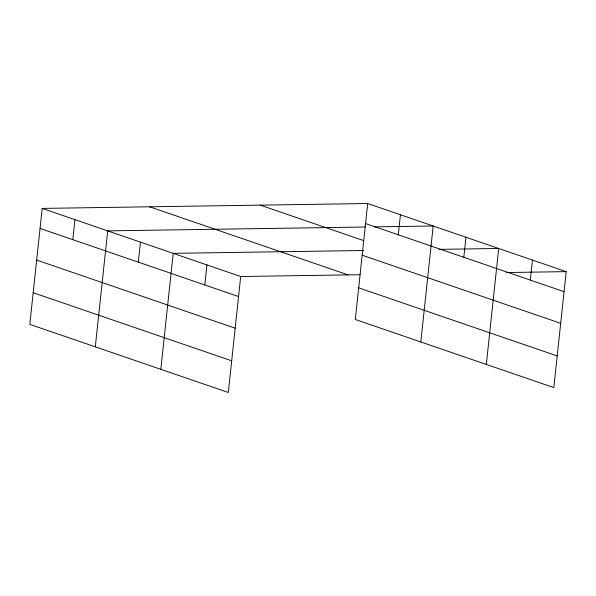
<?xml version="1.0" encoding="UTF-8"?>
<svg xmlns="http://www.w3.org/2000/svg" width="596" height="596" viewBox="0 0 596 596"><rect width="100%" height="100%" fill="white"/><g stroke="black" fill="none" stroke-linecap="round" stroke-linejoin="round"><path stroke-width="0.89" d="M42.189 208.406L29.8 324.366L228.313 392.473L240.702 276.514L42.189 208.406L367.687 203.527L566.2 271.634L553.811 387.594L355.298 319.486L367.687 203.527M72.809 239.674L74.947 219.641M95.308 346.842L107.705 230.883L365.259 227.016M138.317 262.151L140.455 242.118M160.816 369.319L173.213 253.352L363.627 250.499M204.815 284.962L206.954 264.937M398.299 234.794L400.445 214.761M420.806 341.962L433.195 226.003L374.444 226.882M463.815 257.271L465.953 237.238M486.314 364.439L498.703 248.472L439.028 249.374M530.313 280.09L532.452 260.057M240.702 276.514L360.103 274.719M506.525 272.528L566.2 271.634M365.549 223.56L564.062 291.668M260.273 205.136L363.709 240.62M362.167 255.215L560.68 323.323M149.603 206.797L348.116 274.905M358.68 287.831L557.193 355.939M40.051 228.439L238.564 296.547M36.669 260.094L235.182 328.202M33.182 292.71L231.695 360.818"/></g></svg>
